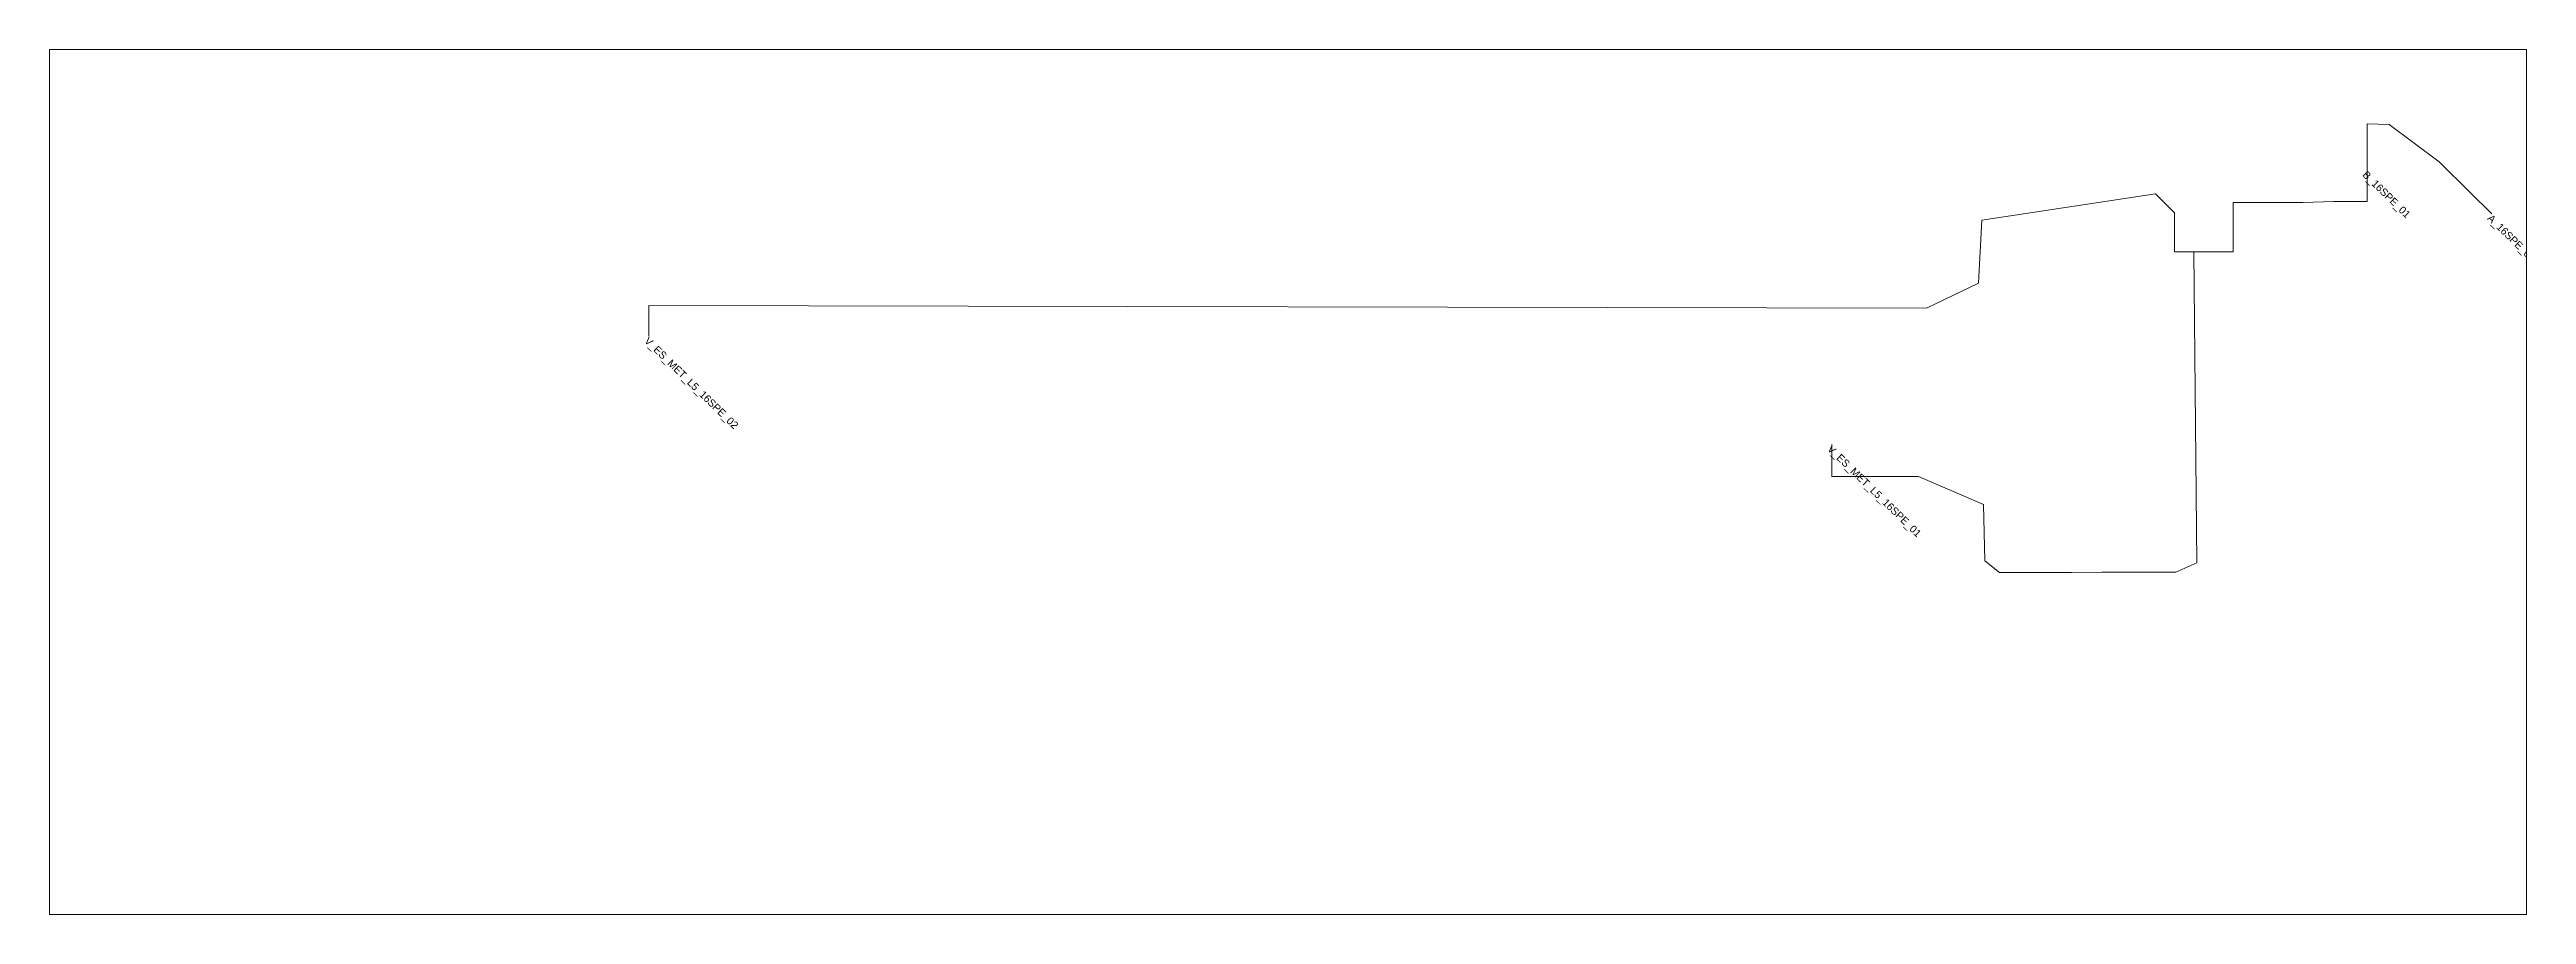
# Paper-space layout '-1' of a CAD drawing. Header units: metres. Extents: x 17551.549 to 17552.388, y 14901.455 to 14901.748.
# The model-space entities are those that its viewports show. They can reach past a viewport. Long polylines and large blocks are cut down to what shows.
import ezdxf

# ---------------------------------------------------------------- set-up
doc = ezdxf.new("R2010")
doc.units = ezdxf.units.M
doc.header["$MEASUREMENT"] = 0
for name, color, linetype, lineweight in [('01_A_AccesTren_t', 7, 'Continuous', 0), ('01_C_AccesExt_t', 7, 'Continuous', 0), ('01_I_Ascensor_l', 7, 'Continuous', 0), ('01_I_BarreraTarifaria_t', 7, 'Continuous', 0), ('01_I_Horitzontal_l', 7, 'Continuous', 0)]:
    doc.layers.add(name, color=color, linetype=linetype, lineweight=lineweight)
doc.styles.add('Style-Arial', font='arial.ttf')

msp = doc.modelspace()

# ---------------------------------------------------------------- linework, layer by layer
at = {"layer": '01_I_Ascensor_l'}
for p, q in [((431182.51416, 4584750.17895, -10), (431184.566217, 4584750.171954)), ((431176.299598, 4584743.271486, -10), (431174.889084, 4584741.780495, -20)), ((431169.126525, 4584735.192028, -20), (431167.296023, 4584735.216542, -30)), ((431182.607887, 4584714.320395, -20), (431181.153374, 4584712.865404, -30))]:
    msp.add_line(p, q, dxfattribs=at)
at = {"layer": '01_I_Horitzontal_l', "flags": 128}
for points, elevation in [([(431182.51416, 4584750.17895), (431179.554346, 4584750.188838), (431175.359022, 4584749.647085), (431174.252876, 4584748.620734), (431176.451878, 4584746.366672)], -10), ([(431176.451878, 4584746.366672), (431177.927118, 4584744.854494), (431176.299598, 4584743.271486)], -10), ([(431174.889084, 4584741.780495), (431171.490885, 4584738.465304), (431173.820486, 4584736.077372), (431171.91472, 4584734.218158)], -20), ([(431167.296023, 4584735.216542), (431160.12009, 4584725.698437), (431162.949171, 4584722.492897), (431161.602653, 4584718.83035), (431099.492335, 4584658.466964), (431100.947992, 4584656.96918)], -30), ([(431171.91472, 4584734.218158), (431170.972939, 4584733.299383), (431169.126525, 4584735.192028)], -20), ([(431182.607887, 4584714.320395), (431186.19655, 4584717.821397), (431186.766758, 4584719.261664), (431171.91472, 4584734.218158)], -20), ([(431181.153374, 4584712.865404), (431177.665011, 4584709.462251), (431176.391313, 4584709.327047), (431173.66348, 4584711.992199), (431169.189447, 4584710.269325), (431164.972865, 4584706.176333), (431163.463612, 4584707.731159)], -30)]:
    msp.add_lwpolyline(points, dxfattribs=dict(at, elevation=elevation))

# ---------------------------------------------------------------- texts
at = {"layer": '01_A_AccesTren_t', "char_height": 0.5, "attachment_point": 1, "line_spacing_factor": 1.2, "style": 'Style-Arial'}
for s, insert in [('V_ES_MET_L5_16SPE_01', (431163.462707, 4584707.732092, -30)), ('V_ES_MET_L5_16SPE_02', (431100.947992, 4584656.96918, -30))]:
    msp.add_mtext(s, dxfattribs=dict(at, insert=insert))
at = {"layer": '01_C_AccesExt_t', "insert": (431184.566217, 4584750.171954), "char_height": 0.5, "attachment_point": 1, "line_spacing_factor": 1.2, "style": 'Style-Arial'}
msp.add_mtext('A_16SPE_01', dxfattribs=at)
at = {"layer": '01_I_BarreraTarifaria_t', "insert": (431176.451878, 4584746.366672, -10), "char_height": 0.5, "attachment_point": 1, "line_spacing_factor": 1.2, "style": 'Style-Arial'}
msp.add_mtext('B_16SPE_01', dxfattribs=at)

psp = doc.layouts.new('-1')

# ---------------------------------------------------------------- viewports
at = {"layer": '01_I_Ascensor_l', "color": 7, "linetype": 'Continuous', "lineweight": 0, "view_twist_angle": 315.70346}
psp.add_viewport(center=(17551.96838, 14901.601514), size=(0.839557, 0.293126), view_center_point=(3510393.676016, 2980320.302703), view_height=58.625249, dxfattribs=at)

doc.saveas('drawing.dxf')
